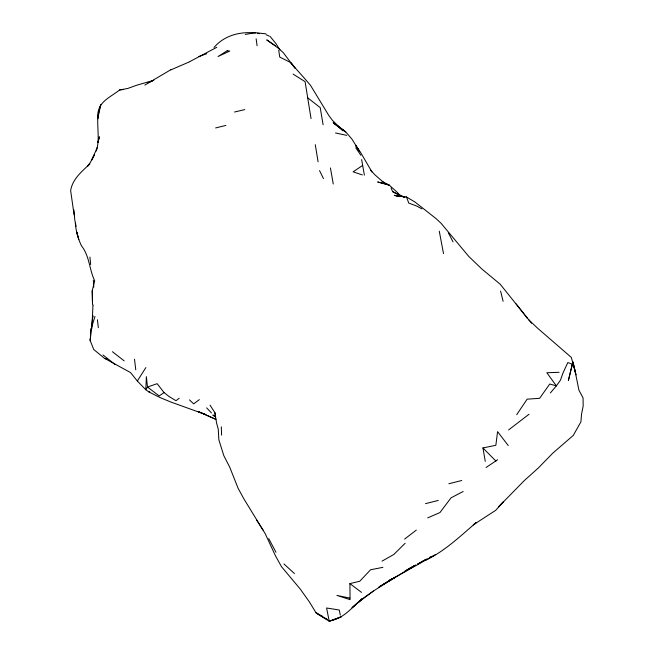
<?xml version="1.0" encoding="UTF-8"?>
<svg xmlns="http://www.w3.org/2000/svg" width="654" height="654" viewBox="0 0 654 654"><rect width="100%" height="100%" fill="white"/><g stroke="black" fill="none" stroke-linecap="round" stroke-linejoin="round"><path stroke-width="0.98" d="M349.8 598.083L336.908 595.418L350.062 599.644L349.915 583.597L359.708 581.283L370.589 569.757L382.892 567.353M153.837 80.319L136.678 85.224L127.685 88.486L119.682 89.925C108.539 98.574 96.588 102.155 97.757 118.75C97.397 129.517 99.678 140.569 96.302 151.041M73.976 209.983L74.777 220.022L76.117 226.333M91.871 328.488L92.925 306.08M92.786 317.116L92.893 315.661L91.568 326.477M94.977 316.479L91.127 328.692L90.219 340.636L93.759 349.514L104.419 358.261L130.547 372.576L137.324 380.996L145.817 389.751L148.859 391.901L159.968 397.526L170.988 402.079L205.536 414.513L198.178 411.562L215.885 419.369M90.571 335.993L90.219 340.636L91.127 328.692M98.1 142.114L99.351 136.76L98.018 142.368M93.105 305.696L92.508 303.791L92.23 290.678L94.691 280.787C89.238 269.579 89.59 255.935 81.464 245.814C78.079 238.743 75.938 230.985 75.324 223.145M97.307 147.33L91.862 159.887L94.528 154.581M94.519 154.467L90.497 162.167L87.677 166.091L89.892 163.86C81.881 171.438 72.529 178.983 70.632 190.543L74.106 214.913M340.293 615.071L339.287 610.01L326.583 607.991L329.232 621.3L341.102 616.861L329.232 621.3L316.046 612.773L309.178 601.598L300.235 589.041L281.457 566.626L275.391 555.647L265.222 533.713L243.828 498.781L238.097 488.268L229.685 467.07L223.791 455.585L218.869 439.856L218.256 429.196L216.564 423.015L214.953 412.739L210.024 405.145M137.324 380.996L145.875 367.589M516.701 414.701L527.132 399.169L539.64 398.311L549.728 384.012L556.358 385.868L560.429 380.219L563.061 372.805L567.819 362.553L572.332 364.221L574.555 368.578L578.937 390.185L583.074 397.951L583.164 406.06L581.545 414.162L580.899 421.871L573.288 435.409L552.761 453.173L538.446 467.847L523.944 480.927L498.659 506.785L503.49 501.585M550.39 392.94L556.358 385.868L546.85 372.739L559.088 372.298M502.91 502.297L495.691 510.333L473.275 524.868L476.047 522.701C460.048 536.394 444.679 551.24 425.402 560.404M214.046 47.464C224.273 35.39 240.181 31.327 255.616 32.986M405.137 543.27L393.79 554.494L382.018 561.14M529.053 414.235L508.575 429.948M378.609 587.243L395.024 577.278L373.393 591.061L362.618 598.672L352.024 607.746L362.553 598.475C352.195 606.871 343.841 618.97 329.551 620.785M362.618 598.672L357.959 602.587L373.393 591.061M486.053 467.512L497.629 459.729M179.204 398.221L176 400.714L168.961 396.438L164.031 392.539L157.148 383.677L147.502 387.045L145.817 389.751L146.365 376.639L147.502 387.045L159.2 395.956L164.031 392.539M404.605 539.076L416.32 530.092M199.331 399.627L193.649 403.87L189.464 399.88M394.877 577.515L435.155 554.723M362.602 165.446L353.103 171.83L362.341 174.929M171.152 69.537L153.502 79.943M379.557 586.654L382.982 584.521M383.841 583.981L415.74 565.081L405.088 571.032L415.298 565.367L408.219 569.054M392.67 578.373L388.648 580.687M144.877 85.094L153.167 80.229M216.768 47.317L189.325 61.868M383.996 583.875L394.803 577.744M463.179 491.506L451.072 497.808L439.946 512.556L427.7 517.878M388.713 580.744L394.002 578.022M170.939 69.847L188.9 62.097M147.869 82.649L153.061 80.679M198.808 56.538L206.705 53.734M148.859 391.901L149.815 391.632M430.013 557.028L432.874 556.26M425.517 503.654L438.278 500.433M448.857 483.731L461.749 480.51M215.616 127.947L225.859 125.421M234.516 112.014L244.825 109.602M485.268 461.397L482.946 447.933L495.855 445.3L497.58 431.624L508.248 445.57M245.258 34.449L255.346 32.7L265.925 33.82M119.682 89.925L123.492 89.549M105.065 358.654L107.027 358.866M531.563 323.264L500.146 284.179L481.753 268.917L468.795 256.45L440.992 223.202L435.973 218.55L415.045 202.078L406.461 196.952L394.362 195.423L401.041 196.527M257.529 33.313L259.442 33.632M401.025 196.478L394.313 195.309L399.913 196.47M335.51 132.958L346.685 135.353M322.798 616.779L316.046 612.773L319.373 615.013L322.046 615.962M266.137 34.76L269.342 36.142M204.293 414.146L215.697 419.288M391.043 187.935L392.637 191.63L404.597 197.214M382.165 181.379L389.441 185.278L397.444 192.513L400.477 196.037M421.936 208.896L416.811 206.1L408.766 203.067L406.461 196.952M392.637 191.63L397.861 194.573M215.518 416.549L212.861 415.045L215.289 416.917L214.953 412.739M319.373 615.013L327.008 619.338M325.332 618.283L327.016 619.281M345.672 131.863L333.238 122.69L345.672 131.863L351.999 139.188L359.716 151.573L355.637 145.49M293.098 74.106L305.116 81.685L311.026 118.603M275.448 45.706L266.75 39.886L278.465 48.314M345.59 131.822L334.472 123.663L342.974 130.726M349.915 583.597L361.458 592.369M307.772 97.887L320.215 107.608L323.109 124.775M112.406 351.697L124.162 360.869M103.021 354.967L115.259 364.638M343.097 130.726L332.404 120.311L328.839 115.529L310.519 85.347L304.429 78.267L290.253 62.343L279.74 57.078L278.71 50.194M384.904 183.586L374.775 174.692L370.573 170.097M283.934 563.944L294.431 573.533M278.424 48.167L283.468 52.884L291.275 63.315M528.457 319.512L537.596 328.194L571.318 357.411L576.109 374.873M482.946 447.933L495.928 461.103M206.664 407.867L211.463 412.936M270.143 36.485L276.111 43.81L279.879 49.941M527.533 318.482L516.096 303.906M291.341 63.283L295.003 68.114L291.283 62.988M355.67 145.54L360.934 153.011L371.922 171.904M355.801 147.82L360.861 155.317M256.474 519.905L263.382 530.533M268.72 538.594L275.98 552.27M448.276 232.628L453.034 241.89M319.528 170.596L323.477 178.624M76.42 231.459L78.807 239.626M500.58 291.038L503.114 301.298M574.555 368.578L572.92 361.858L575.545 373.042M439.275 231.181L443.518 253.646M330.433 167.947L333.254 183.987M361.629 159.592L364.384 175.182M318.089 161.808L315.277 144.681M77.254 232.71L77.867 236.364M256.139 38.799L257.079 45.755M134.511 359.193L135.754 369.78M97.438 319.773L98.321 327.703M89.909 257.055L90.702 264.584M93.359 280.321L93.775 287.106M221.322 426.825L221.583 435.139M92.23 290.678L92.508 303.791L92.435 299.025M98.631 112.807L97.757 118.75L100.741 104.566L98.631 112.807M572.332 364.221L568.408 380.432L572.332 364.221M227.216 50.726L218.035 56.53L229.75 51.053L227.216 50.726M426.375 559.17L417.53 564.165L426.375 559.17M404.859 197.156L402.954 196.846L404.859 197.148M387.225 184.371L377.652 181.967L389.441 185.278L387.225 184.371"/></g></svg>
